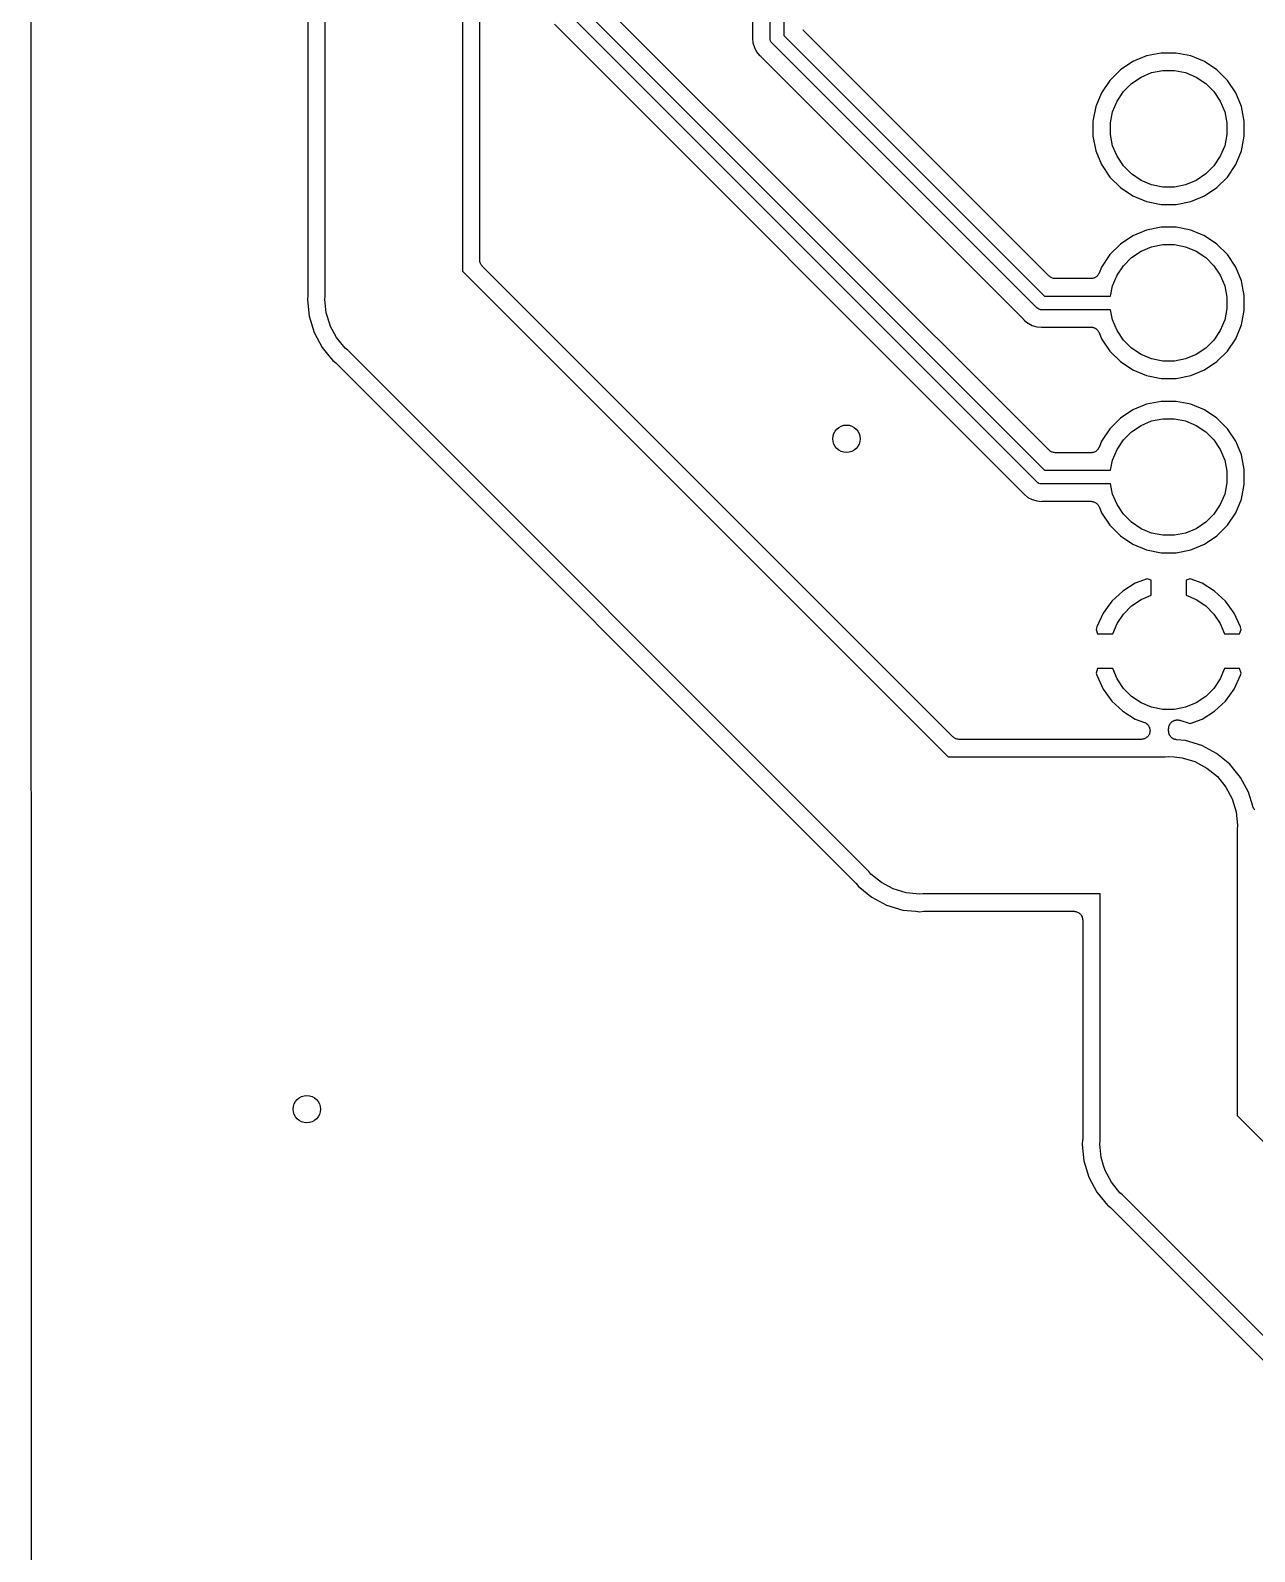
# Model space of a CAD drawing. Extents: x 49 to 143, y -158 to -38.
# Drawn here: x 49.43 to 67.29, y -135.99 to -113.81 of the extents above; entities that cross this region are included whole.
import ezdxf

# ---------------------------------------------------------------- set-up
doc = ezdxf.new("R2010")
doc.units = 0
doc.layers.add('BLACK', color=7, linetype='CONTINUOUS')

msp = doc.modelspace()

# ---------------------------------------------------------------- linework, layer by layer
at = {"layer": 'BLACK', "linetype": 'CONTINUOUS'}
for p, q in [((59.971, -67.3336), (59.971, -113.895)), ((60.225, -113.914), (60.225, -67.3149)), ((60.425, -67.3514), (60.425, -113.878)), ((49.4534, -147.177), (49.4349, -67.782)), ((55.737, -72.3677), (55.737, -117.315)), ((55.991, -117.157), (55.991, -72.3427)), ((53.483, -72.6022), (53.483, -117.661)), ((53.737, -117.68), (53.737, -72.5647)), ((64.2952, -119.929), (57.7042, -113.338)), ((64.1116, -120.387), (57.2458, -113.521)), ((57.413, -113.406), (64.2272, -120.22)), ((57.0794, -113.714), (63.9188, -120.553)), ((60.715, -113.808), (60.7076, -113.799)), ((60.7159, -113.809), (60.715, -113.808)), ((60.7162, -113.81), (60.7159, -113.809)), ((60.7159, -113.809), (60.7159, -113.809)), ((60.7159, -113.809), (60.7159, -113.809)), ((62.1149, -115.208), (60.7162, -113.81)), ((59.9704, -113.908), (59.9693, -113.919)), ((59.9693, -113.919), (59.9761, -113.988)), ((59.971, -113.897), (59.9704, -113.902)), ((59.9704, -113.902), (59.9704, -113.908)), ((59.971, -113.895), (59.971, -113.897)), ((59.9761, -113.988), (59.9964, -114.055)), ((60.2245, -113.919), (60.225, -113.914)), ((60.2264, -113.939), (60.2245, -113.919)), ((60.2319, -113.957), (60.2264, -113.939)), ((60.2322, -113.957), (60.2319, -113.957)), ((60.2415, -113.975), (60.2322, -113.957)), ((60.2539, -113.99), (60.2415, -113.975)), ((60.2578, -113.993), (60.2539, -113.99)), ((64.1116, -117.847), (60.2578, -113.993)), ((60.425, -113.878), (64.2272, -117.68)), ((59.9964, -114.055), (60.0292, -114.117)), ((60.0292, -114.117), (60.0735, -114.171)), ((60.0735, -114.171), (60.0822, -114.178)), ((60.0822, -114.178), (60.0835, -114.179)), ((60.0835, -114.179), (60.0873, -114.183)), ((60.0873, -114.183), (60.0914, -114.186)), ((60.0914, -114.186), (63.9188, -118.013)), ((65.718, -114.178), (65.5171, -114.261)), ((65.9313, -114.136), (65.718, -114.178)), ((66.1487, -114.136), (65.9313, -114.136)), ((66.362, -114.178), (66.1487, -114.136)), ((66.5629, -114.261), (66.362, -114.178)), ((65.3362, -114.382), (65.1825, -114.536)), ((65.5171, -114.261), (65.3362, -114.382)), ((65.6374, -114.487), (65.7921, -114.422)), ((65.7921, -114.422), (65.9563, -114.39)), ((65.9563, -114.39), (66.1237, -114.39)), ((66.1237, -114.39), (66.2879, -114.422)), ((66.2879, -114.422), (66.4426, -114.487)), ((66.7438, -114.382), (66.5629, -114.261)), ((66.8975, -114.536), (66.7438, -114.382)), ((65.1825, -114.536), (65.0616, -114.717)), ((65.2867, -114.837), (65.3798, -114.698)), ((65.3798, -114.698), (65.4982, -114.58)), ((65.4982, -114.58), (65.6374, -114.487)), ((66.4426, -114.487), (66.5818, -114.58)), ((66.5818, -114.58), (66.7002, -114.698)), ((66.7002, -114.698), (66.7933, -114.837)), ((67.0184, -114.717), (66.8975, -114.536)), ((64.9784, -114.918), (64.936, -115.131)), ((65.0616, -114.717), (64.9784, -114.918)), ((65.2227, -114.992), (65.2867, -114.837)), ((66.7933, -114.837), (66.8573, -114.992)), ((67.1016, -114.918), (67.0184, -114.717)), ((67.144, -115.131), (67.1016, -114.918)), ((64.936, -115.131), (64.936, -115.349)), ((65.19, -115.156), (65.2227, -114.992)), ((66.8573, -114.992), (66.89, -115.156)), ((67.144, -115.349), (67.144, -115.131)), ((62.115, -115.208), (62.1149, -115.208)), ((64.2952, -117.389), (62.115, -115.208)), ((64.936, -115.349), (64.9784, -115.562)), ((65.19, -115.324), (65.19, -115.156)), ((65.2227, -115.488), (65.19, -115.324)), ((66.89, -115.324), (66.8573, -115.488)), ((66.89, -115.156), (66.89, -115.324)), ((67.1016, -115.562), (67.144, -115.349)), ((64.9784, -115.562), (65.0616, -115.763)), ((65.2867, -115.642), (65.2227, -115.488)), ((66.8573, -115.488), (66.7933, -115.642)), ((67.0184, -115.763), (67.1016, -115.562)), ((65.0616, -115.763), (65.1825, -115.944)), ((65.3798, -115.782), (65.2867, -115.642)), ((65.4982, -115.9), (65.3798, -115.782)), ((66.7002, -115.782), (66.5818, -115.9)), ((66.7933, -115.642), (66.7002, -115.782)), ((66.8975, -115.944), (67.0184, -115.763)), ((65.1825, -115.944), (65.3362, -116.097)), ((65.6374, -115.993), (65.4982, -115.9)), ((65.7921, -116.057), (65.6374, -115.993)), ((66.4426, -115.993), (66.2879, -116.057)), ((66.5818, -115.9), (66.4426, -115.993)), ((66.7438, -116.097), (66.8975, -115.944)), ((65.3362, -116.097), (65.5171, -116.218)), ((65.5171, -116.218), (65.718, -116.301)), ((65.9563, -116.09), (65.7921, -116.057)), ((66.1237, -116.09), (65.9563, -116.09)), ((66.2879, -116.057), (66.1237, -116.09)), ((66.362, -116.301), (66.5629, -116.218)), ((66.5629, -116.218), (66.7438, -116.097)), ((65.718, -116.301), (65.9313, -116.344)), ((65.9313, -116.344), (66.1487, -116.344)), ((66.1487, -116.344), (66.362, -116.301)), ((65.9313, -116.676), (65.718, -116.718)), ((66.1487, -116.676), (65.9313, -116.676)), ((66.362, -116.718), (66.1487, -116.676)), ((65.5171, -116.801), (65.3362, -116.922)), ((65.718, -116.718), (65.5171, -116.801)), ((66.5629, -116.801), (66.362, -116.718)), ((66.7438, -116.922), (66.5629, -116.801)), ((65.1825, -117.076), (65.0616, -117.257)), ((65.3362, -116.922), (65.1825, -117.076)), ((65.3798, -117.238), (65.4982, -117.12)), ((65.4982, -117.12), (65.6374, -117.027)), ((65.6374, -117.027), (65.7921, -116.962)), ((65.7921, -116.962), (65.9563, -116.93)), ((65.9563, -116.93), (66.1237, -116.93)), ((66.1237, -116.93), (66.2879, -116.962)), ((66.2879, -116.962), (66.4426, -117.027)), ((66.4426, -117.027), (66.5818, -117.12)), ((66.5818, -117.12), (66.7002, -117.238)), ((66.8975, -117.076), (66.7438, -116.922)), ((67.0184, -117.257), (66.8975, -117.076)), ((55.737, -117.315), (62.822, -124.4)), ((55.9921, -117.169), (55.991, -117.157)), ((55.9932, -117.18), (55.9921, -117.169)), ((55.9934, -117.181), (55.9932, -117.18)), ((55.9934, -117.182), (55.9934, -117.181)), ((55.9968, -117.193), (55.9934, -117.182)), ((56.0001, -117.204), (55.9968, -117.193)), ((56.0004, -117.205), (56.0001, -117.204)), ((56.0006, -117.205), (56.0004, -117.205)), ((56.0061, -117.216), (56.0006, -117.205)), ((56.0115, -117.226), (56.0061, -117.216)), ((56.0119, -117.227), (56.0115, -117.226)), ((56.0122, -117.227), (56.0119, -117.227)), ((56.0196, -117.236), (56.0122, -117.227)), ((56.027, -117.246), (56.0196, -117.236)), ((56.0279, -117.246), (56.027, -117.246)), ((56.0282, -117.247), (56.0279, -117.246)), ((56.0279, -117.246), (56.0279, -117.246)), ((56.0279, -117.246), (56.0279, -117.246)), ((61.414, -122.633), (56.0282, -117.247)), ((65.0177, -117.359), (65.0121, -117.37)), ((65.0235, -117.349), (65.0177, -117.359)), ((65.0239, -117.348), (65.0235, -117.349)), ((65.0241, -117.347), (65.0239, -117.348)), ((65.0239, -117.348), (65.0239, -117.348)), ((65.0239, -117.348), (65.0239, -117.348)), ((65.0616, -117.257), (65.0241, -117.347)), ((65.2867, -117.377), (65.3798, -117.238)), ((66.7002, -117.238), (66.7933, -117.377)), ((67.1016, -117.458), (67.0184, -117.257)), ((64.3043, -117.396), (64.2952, -117.389)), ((64.3133, -117.404), (64.3043, -117.396)), ((64.3139, -117.404), (64.3133, -117.404)), ((64.3144, -117.404), (64.3139, -117.404)), ((64.3247, -117.41), (64.3144, -117.404)), ((64.335, -117.416), (64.3247, -117.41)), ((64.3356, -117.416), (64.335, -117.416)), ((64.3362, -117.416), (64.3356, -117.416)), ((64.3474, -117.419), (64.3362, -117.416)), ((64.3586, -117.423), (64.3474, -117.419)), ((64.3593, -117.423), (64.3586, -117.423)), ((64.3599, -117.423), (64.3593, -117.423)), ((64.3715, -117.424), (64.3599, -117.423)), ((64.3833, -117.426), (64.3715, -117.424)), ((64.3846, -117.426), (64.3833, -117.426)), ((64.385, -117.426), (64.3846, -117.426)), ((64.3846, -117.426), (64.3846, -117.426)), ((64.3846, -117.426), (64.3846, -117.426)), ((64.9068, -117.426), (64.385, -117.426)), ((64.9186, -117.425), (64.9068, -117.426)), ((64.9304, -117.424), (64.9186, -117.425)), ((64.9309, -117.423), (64.9304, -117.424)), ((64.9315, -117.423), (64.9309, -117.423)), ((64.9428, -117.42), (64.9315, -117.423)), ((64.9542, -117.417), (64.9428, -117.42)), ((64.9547, -117.416), (64.9542, -117.417)), ((64.9552, -117.416), (64.9547, -117.416)), ((64.9657, -117.411), (64.9552, -117.416)), ((64.9762, -117.405), (64.9657, -117.411)), ((64.9766, -117.405), (64.9762, -117.405)), ((64.9771, -117.405), (64.9766, -117.405)), ((64.9863, -117.397), (64.9771, -117.405)), ((64.9955, -117.39), (64.9863, -117.397)), ((64.9959, -117.389), (64.9955, -117.39)), ((64.9963, -117.389), (64.9959, -117.389)), ((65.0039, -117.38), (64.9963, -117.389)), ((65.0115, -117.371), (65.0039, -117.38)), ((65.0117, -117.37), (65.0115, -117.371)), ((65.0121, -117.37), (65.0117, -117.37)), ((65.1932, -117.68), (65.2227, -117.532)), ((65.2227, -117.532), (65.2867, -117.377)), ((66.7933, -117.377), (66.8573, -117.532)), ((66.8573, -117.532), (66.89, -117.696)), ((67.1075, -117.488), (67.1016, -117.458)), ((67.144, -117.671), (67.1075, -117.488)), ((67.1075, -117.488), (67.1075, -117.488)), ((53.4824, -117.674), (53.4769, -117.729)), ((53.4769, -117.729), (53.4824, -117.784)), ((53.483, -117.663), (53.4824, -117.668)), ((53.4824, -117.668), (53.4824, -117.674)), ((53.4824, -117.784), (53.4824, -117.784)), ((53.4824, -117.784), (53.5011, -117.975)), ((53.483, -117.661), (53.483, -117.663)), ((53.7322, -117.729), (53.737, -117.68)), ((53.7515, -117.925), (53.7322, -117.729)), ((64.2272, -117.68), (65.1932, -117.68)), ((66.89, -117.696), (66.89, -117.864)), ((67.144, -117.889), (67.144, -117.671)), ((53.5011, -117.975), (53.5728, -118.211)), ((53.8057, -118.104), (53.7515, -117.925)), ((63.9188, -118.013), (63.92, -118.015)), ((63.92, -118.015), (63.9234, -118.019)), ((63.9234, -118.019), (63.9271, -118.023)), ((63.9271, -118.023), (63.9343, -118.031)), ((64.1147, -117.851), (64.1116, -117.847)), ((64.13, -117.863), (64.1147, -117.851)), ((64.1472, -117.873), (64.13, -117.863)), ((64.1473, -117.873), (64.1472, -117.873)), ((64.1662, -117.878), (64.1473, -117.873)), ((64.168, -117.879), (64.1662, -117.878)), ((64.1809, -117.88), (64.168, -117.879)), ((64.1858, -117.88), (64.1809, -117.88)), ((64.1809, -117.88), (64.1809, -117.88)), ((64.1907, -117.88), (64.1858, -117.88)), ((65.1932, -117.88), (64.1907, -117.88)), ((65.2227, -118.028), (65.1932, -117.88)), ((65.2867, -118.182), (65.2227, -118.028)), ((66.8573, -118.028), (66.7933, -118.182)), ((66.89, -117.864), (66.8573, -118.028)), ((67.1075, -118.072), (67.144, -117.889)), ((53.5728, -118.211), (53.6893, -118.429)), ((53.8087, -118.114), (53.8057, -118.104)), ((53.9015, -118.287), (53.8087, -118.114)), ((63.9343, -118.031), (63.9882, -118.076)), ((63.9882, -118.076), (63.9925, -118.078)), ((63.9925, -118.078), (63.9925, -118.078)), ((63.9925, -118.078), (64.0497, -118.108)), ((64.0497, -118.108), (64.1164, -118.129)), ((64.1164, -118.129), (64.1858, -118.136)), ((64.1858, -118.136), (64.197, -118.134)), ((64.197, -118.134), (64.1987, -118.134)), ((64.1987, -118.134), (64.2041, -118.134)), ((64.2041, -118.134), (64.2094, -118.134)), ((64.2094, -118.134), (64.9068, -118.134)), ((64.9068, -118.134), (64.9075, -118.134)), ((64.9075, -118.134), (64.9075, -118.134)), ((64.9075, -118.134), (64.9075, -118.134)), ((64.9075, -118.134), (64.9086, -118.134)), ((64.9086, -118.134), (64.9204, -118.135)), ((64.9204, -118.135), (64.9321, -118.136)), ((64.9321, -118.136), (64.9327, -118.137)), ((64.9327, -118.137), (64.9332, -118.137)), ((64.9332, -118.137), (64.9445, -118.14)), ((64.9445, -118.14), (64.9558, -118.144)), ((64.9558, -118.144), (64.9563, -118.144)), ((64.9563, -118.144), (64.9568, -118.144)), ((64.9568, -118.144), (64.9672, -118.15)), ((64.9672, -118.15), (64.9776, -118.155)), ((64.9776, -118.155), (64.9781, -118.156)), ((64.9781, -118.156), (64.9786, -118.156)), ((64.9786, -118.156), (64.9876, -118.164)), ((64.9876, -118.164), (64.9968, -118.171)), ((64.9968, -118.171), (64.9971, -118.172)), ((64.9971, -118.172), (64.9976, -118.172)), ((64.9976, -118.172), (65.005, -118.181)), ((65.005, -118.181), (65.0125, -118.19)), ((65.0125, -118.19), (65.0127, -118.191)), ((65.0127, -118.191), (65.0131, -118.191)), ((65.0131, -118.191), (65.0186, -118.202)), ((65.0186, -118.202), (65.0241, -118.212)), ((65.0241, -118.212), (65.0616, -118.303)), ((65.3798, -118.322), (65.2867, -118.182)), ((66.7933, -118.182), (66.7002, -118.322)), ((67.0184, -118.303), (67.1016, -118.102)), ((67.1016, -118.102), (67.1075, -118.072)), ((53.6893, -118.429), (53.7896, -118.551)), ((54.0265, -118.44), (53.9015, -118.287)), ((54.0646, -118.471), (54.0265, -118.44)), ((61.666, -126.072), (54.0646, -118.471)), ((65.0616, -118.303), (65.1825, -118.484)), ((65.4982, -118.44), (65.3798, -118.322)), ((65.6374, -118.533), (65.4982, -118.44)), ((66.5818, -118.44), (66.4426, -118.533)), ((66.7002, -118.322), (66.5818, -118.44)), ((66.8975, -118.484), (67.0184, -118.303)), ((53.7896, -118.551), (53.846, -118.62)), ((53.846, -118.62), (53.889, -118.655)), ((53.889, -118.655), (53.8904, -118.656)), ((53.8904, -118.656), (53.8941, -118.66)), ((53.8941, -118.66), (53.8983, -118.664)), ((53.8983, -118.664), (61.4731, -126.239)), ((65.1825, -118.484), (65.3362, -118.637)), ((65.3362, -118.637), (65.5171, -118.758)), ((65.7921, -118.597), (65.6374, -118.533)), ((65.9563, -118.63), (65.7921, -118.597)), ((66.1237, -118.63), (65.9563, -118.63)), ((66.2879, -118.597), (66.1237, -118.63)), ((66.4426, -118.533), (66.2879, -118.597)), ((66.5629, -118.758), (66.7438, -118.637)), ((66.7438, -118.637), (66.8975, -118.484)), ((65.5171, -118.758), (65.718, -118.841)), ((65.718, -118.841), (65.9313, -118.884)), ((65.9313, -118.884), (66.1487, -118.884)), ((66.1487, -118.884), (66.362, -118.841)), ((66.362, -118.841), (66.5629, -118.758)), ((65.5171, -119.341), (65.3362, -119.462)), ((65.718, -119.258), (65.5171, -119.341)), ((65.9313, -119.216), (65.718, -119.258)), ((66.1487, -119.216), (65.9313, -119.216)), ((66.362, -119.258), (66.1487, -119.216)), ((66.5629, -119.341), (66.362, -119.258)), ((66.7438, -119.462), (66.5629, -119.341)), ((65.3362, -119.462), (65.1825, -119.616)), ((65.4982, -119.66), (65.6374, -119.567)), ((65.6374, -119.567), (65.7921, -119.502)), ((65.7921, -119.502), (65.9563, -119.47)), ((65.9563, -119.47), (66.1237, -119.47)), ((66.1237, -119.47), (66.2879, -119.502)), ((66.2879, -119.502), (66.4426, -119.567)), ((66.4426, -119.567), (66.5818, -119.66)), ((66.8975, -119.616), (66.7438, -119.462)), ((65.0616, -119.797), (65.0241, -119.887)), ((65.1825, -119.616), (65.0616, -119.797)), ((65.2867, -119.917), (65.3798, -119.778)), ((65.3798, -119.778), (65.4982, -119.66)), ((66.5818, -119.66), (66.7002, -119.778)), ((66.7002, -119.778), (66.7933, -119.917)), ((67.0184, -119.797), (66.8975, -119.616)), ((67.1016, -119.998), (67.0184, -119.797)), ((64.3043, -119.936), (64.2952, -119.929)), ((64.3133, -119.944), (64.3043, -119.936)), ((64.3139, -119.944), (64.3133, -119.944)), ((64.3144, -119.944), (64.3139, -119.944)), ((64.3247, -119.95), (64.3144, -119.944)), ((64.335, -119.956), (64.3247, -119.95)), ((64.3356, -119.956), (64.335, -119.956)), ((64.3362, -119.956), (64.3356, -119.956)), ((64.3474, -119.959), (64.3362, -119.956)), ((64.3586, -119.963), (64.3474, -119.959)), ((64.3593, -119.963), (64.3586, -119.963)), ((64.3599, -119.963), (64.3593, -119.963)), ((64.3716, -119.964), (64.3599, -119.963)), ((64.3833, -119.966), (64.3716, -119.964)), ((64.3846, -119.966), (64.3833, -119.966)), ((64.385, -119.966), (64.3846, -119.966)), ((64.3846, -119.966), (64.3846, -119.966)), ((64.3846, -119.966), (64.3846, -119.966)), ((64.9068, -119.966), (64.385, -119.966)), ((64.9186, -119.965), (64.9068, -119.966)), ((64.9304, -119.964), (64.9186, -119.965)), ((64.9309, -119.963), (64.9304, -119.964)), ((64.9315, -119.963), (64.9309, -119.963)), ((64.9428, -119.96), (64.9315, -119.963)), ((64.9542, -119.957), (64.9428, -119.96)), ((64.9547, -119.956), (64.9542, -119.957)), ((64.9552, -119.956), (64.9547, -119.956)), ((64.9657, -119.951), (64.9552, -119.956)), ((64.9762, -119.945), (64.9657, -119.951)), ((64.9766, -119.945), (64.9762, -119.945)), ((64.9771, -119.945), (64.9766, -119.945)), ((64.9863, -119.937), (64.9771, -119.945)), ((64.9955, -119.93), (64.9863, -119.937)), ((64.9959, -119.929), (64.9955, -119.93)), ((64.9963, -119.929), (64.9959, -119.929)), ((65.0039, -119.92), (64.9963, -119.929)), ((65.0115, -119.911), (65.0039, -119.92)), ((65.0117, -119.91), (65.0115, -119.911)), ((65.0121, -119.91), (65.0117, -119.91)), ((65.0177, -119.899), (65.0121, -119.91)), ((65.0235, -119.889), (65.0177, -119.899)), ((65.0239, -119.888), (65.0235, -119.889)), ((65.0241, -119.887), (65.0239, -119.888)), ((65.0239, -119.888), (65.0239, -119.888)), ((65.0239, -119.888), (65.0239, -119.888)), ((65.2227, -120.072), (65.2867, -119.917)), ((66.7933, -119.917), (66.8573, -120.072)), ((67.144, -120.211), (67.1016, -119.998)), ((64.2272, -120.22), (65.1932, -120.22)), ((65.1932, -120.22), (65.2227, -120.072)), ((66.8573, -120.072), (66.89, -120.236)), ((66.89, -120.236), (66.89, -120.404)), ((67.144, -120.429), (67.144, -120.211)), ((64.1147, -120.391), (64.1116, -120.387)), ((64.13, -120.403), (64.1147, -120.391)), ((64.1357, -120.406), (64.13, -120.403)), ((64.1473, -120.413), (64.1357, -120.406)), ((64.1662, -120.418), (64.1473, -120.413)), ((64.168, -120.419), (64.1662, -120.418)), ((64.1809, -120.42), (64.168, -120.419)), ((64.1858, -120.42), (64.1809, -120.42)), ((64.1809, -120.42), (64.1809, -120.42)), ((64.1907, -120.42), (64.1858, -120.42)), ((65.1932, -120.42), (64.1907, -120.42)), ((65.2227, -120.568), (65.1932, -120.42)), ((66.89, -120.404), (66.8573, -120.568)), ((67.1016, -120.642), (67.144, -120.429)), ((63.9188, -120.553), (63.92, -120.555)), ((63.92, -120.555), (63.9234, -120.559)), ((63.9234, -120.559), (63.9271, -120.563)), ((63.9271, -120.563), (63.9343, -120.571)), ((63.9343, -120.571), (63.9882, -120.616)), ((63.9882, -120.616), (64.0497, -120.648)), ((64.0497, -120.648), (64.1009, -120.664)), ((64.1009, -120.664), (64.101, -120.664)), ((64.101, -120.664), (64.1164, -120.669)), ((64.1164, -120.669), (64.1858, -120.676)), ((64.1858, -120.676), (64.197, -120.674)), ((64.197, -120.674), (64.1987, -120.674)), ((64.1987, -120.674), (64.2041, -120.674)), ((64.2041, -120.674), (64.2094, -120.674)), ((64.2094, -120.674), (64.9068, -120.674)), ((64.9068, -120.674), (64.9075, -120.674)), ((64.9075, -120.674), (64.9075, -120.674)), ((64.9075, -120.674), (64.9075, -120.674)), ((64.9075, -120.674), (64.9086, -120.674)), ((64.9086, -120.674), (64.9204, -120.675)), ((64.9204, -120.675), (64.9321, -120.676)), ((64.9321, -120.676), (64.9327, -120.677)), ((64.9327, -120.677), (64.9332, -120.677)), ((64.9332, -120.677), (64.9445, -120.68)), ((64.9445, -120.68), (64.9558, -120.684)), ((64.9558, -120.684), (64.9563, -120.684)), ((64.9563, -120.684), (64.9568, -120.684)), ((64.9568, -120.684), (64.9672, -120.69)), ((64.9672, -120.69), (64.9776, -120.695)), ((65.2867, -120.722), (65.2227, -120.568)), ((66.8573, -120.568), (66.7933, -120.722)), ((67.0184, -120.843), (67.1016, -120.642)), ((64.9776, -120.695), (64.9781, -120.696)), ((64.9781, -120.696), (64.9786, -120.696)), ((64.9786, -120.696), (64.9876, -120.704)), ((64.9876, -120.704), (64.9968, -120.711)), ((64.9968, -120.711), (64.9971, -120.712)), ((64.9971, -120.712), (64.9976, -120.712)), ((64.9976, -120.712), (65.005, -120.721)), ((65.005, -120.721), (65.0125, -120.73)), ((65.0125, -120.73), (65.0127, -120.731)), ((65.0127, -120.731), (65.0131, -120.731)), ((65.0131, -120.731), (65.0186, -120.742)), ((65.0186, -120.742), (65.0241, -120.752)), ((65.0241, -120.752), (65.0616, -120.843)), ((65.0616, -120.843), (65.1825, -121.024)), ((65.3798, -120.862), (65.2867, -120.722)), ((65.4982, -120.98), (65.3798, -120.862)), ((66.7002, -120.862), (66.5818, -120.98)), ((66.7933, -120.722), (66.7002, -120.862)), ((66.8975, -121.024), (67.0184, -120.843)), ((65.1825, -121.024), (65.3362, -121.177)), ((65.6374, -121.073), (65.4982, -120.98)), ((65.7921, -121.137), (65.6374, -121.073)), ((66.4426, -121.073), (66.2879, -121.137)), ((66.5818, -120.98), (66.4426, -121.073)), ((66.7438, -121.177), (66.8975, -121.024)), ((65.3362, -121.177), (65.5171, -121.298)), ((65.5171, -121.298), (65.718, -121.381)), ((65.9563, -121.17), (65.7921, -121.137)), ((66.1237, -121.17), (65.9563, -121.17)), ((66.2879, -121.137), (66.1237, -121.17)), ((66.362, -121.381), (66.5629, -121.298)), ((66.5629, -121.298), (66.7438, -121.177)), ((65.718, -121.381), (65.9313, -121.424)), ((65.9313, -121.424), (66.1487, -121.424)), ((66.1487, -121.424), (66.362, -121.381)), ((65.3695, -121.984), (65.2114, -122.131)), ((65.5533, -121.87), (65.3695, -121.984)), ((65.7265, -121.805), (65.5533, -121.87)), ((65.786, -121.824), (65.7265, -121.805)), ((65.786, -122.045), (65.786, -121.824)), ((66.3535, -121.805), (66.294, -121.824)), ((66.294, -121.824), (66.294, -122.045)), ((66.5267, -121.87), (66.3535, -121.805)), ((66.7105, -121.984), (66.5267, -121.87)), ((66.8686, -122.131), (66.7105, -121.984)), ((65.2114, -122.131), (65.0852, -122.307)), ((65.3798, -122.318), (65.4982, -122.2)), ((65.4982, -122.2), (65.6374, -122.107)), ((65.6374, -122.107), (65.786, -122.045)), ((66.294, -122.045), (66.4426, -122.107)), ((66.4426, -122.107), (66.5818, -122.2)), ((66.5818, -122.2), (66.7002, -122.318)), ((66.9948, -122.307), (66.8686, -122.131)), ((65.0852, -122.307), (64.994, -122.507)), ((65.2252, -122.606), (65.2867, -122.457)), ((65.2867, -122.457), (65.3798, -122.318)), ((66.7002, -122.318), (66.7933, -122.457)), ((66.7933, -122.457), (66.8548, -122.606)), ((67.086, -122.507), (66.9948, -122.307)), ((62.89, -124.109), (61.414, -122.633)), ((64.994, -122.507), (64.9835, -122.542)), ((64.9835, -122.542), (65.004, -122.606)), ((65.004, -122.606), (65.2252, -122.606)), ((66.8548, -122.606), (67.076, -122.606)), ((67.076, -122.606), (67.0965, -122.542)), ((67.0965, -122.542), (67.086, -122.507)), ((65.004, -123.114), (64.9835, -123.178)), ((65.2252, -123.114), (65.004, -123.114)), ((65.2867, -123.262), (65.2252, -123.114)), ((66.8548, -123.114), (66.7933, -123.262)), ((67.076, -123.114), (66.8548, -123.114)), ((67.0965, -123.178), (67.076, -123.114)), ((64.9835, -123.178), (64.994, -123.212)), ((64.994, -123.212), (65.0852, -123.413)), ((65.3798, -123.402), (65.2867, -123.262)), ((66.7933, -123.262), (66.7002, -123.402)), ((66.9948, -123.413), (67.086, -123.212)), ((67.086, -123.212), (67.0965, -123.178)), ((65.0852, -123.413), (65.2114, -123.588)), ((65.4982, -123.52), (65.3798, -123.402)), ((65.6374, -123.613), (65.4982, -123.52)), ((66.5818, -123.52), (66.4426, -123.613)), ((66.7002, -123.402), (66.5818, -123.52)), ((66.8686, -123.588), (66.9948, -123.413)), ((65.2114, -123.588), (65.3695, -123.736)), ((65.3695, -123.736), (65.5533, -123.85)), ((65.7921, -123.677), (65.6374, -123.613)), ((65.9563, -123.71), (65.7921, -123.677)), ((66.1237, -123.71), (65.9563, -123.71)), ((66.2879, -123.677), (66.1237, -123.71)), ((66.4426, -123.613), (66.2879, -123.677)), ((66.5267, -123.85), (66.7105, -123.736)), ((66.7105, -123.736), (66.8686, -123.588)), ((65.5533, -123.85), (65.6862, -123.9)), ((65.6862, -123.9), (65.6879, -123.901)), ((65.6879, -123.901), (65.6897, -123.901)), ((65.6897, -123.901), (65.6917, -123.902)), ((65.6917, -123.902), (65.7007, -123.907)), ((65.7007, -123.907), (65.71, -123.912)), ((65.71, -123.912), (65.7116, -123.913)), ((65.7116, -123.913), (65.7134, -123.914)), ((65.7134, -123.914), (65.7213, -123.921)), ((65.7213, -123.921), (65.7295, -123.927)), ((65.7295, -123.927), (65.7308, -123.929)), ((65.7308, -123.929), (65.7324, -123.93)), ((65.7324, -123.93), (65.7389, -123.938)), ((65.7389, -123.938), (65.7456, -123.946)), ((65.7456, -123.946), (65.7466, -123.948)), ((65.7466, -123.948), (65.7479, -123.949)), ((65.7479, -123.949), (65.7527, -123.958)), ((65.7527, -123.958), (65.7578, -123.967)), ((65.7578, -123.967), (65.7585, -123.969)), ((65.7585, -123.969), (65.7594, -123.971)), ((65.7594, -123.971), (65.7623, -123.981)), ((65.7623, -123.981), (65.7656, -123.991)), ((65.7656, -123.991), (65.7658, -123.993)), ((65.7658, -123.993), (65.7664, -123.995)), ((65.7664, -123.995), (65.7673, -124.005)), ((65.7673, -124.005), (65.7686, -124.016)), ((65.7686, -124.016), (65.7685, -124.018)), ((65.7685, -124.018), (65.7687, -124.02)), ((66.04, -123.987), (66.0408, -123.981)), ((66.04, -123.989), (66.04, -123.987)), ((66.04, -124.025), (66.04, -123.989)), ((66.0408, -123.981), (66.0409, -123.974)), ((66.0409, -123.974), (66.0421, -123.968)), ((66.0421, -123.968), (66.0428, -123.963)), ((66.0428, -123.963), (66.0448, -123.956)), ((66.0448, -123.956), (66.0462, -123.95)), ((66.0462, -123.95), (66.0485, -123.944)), ((66.0485, -123.944), (66.0503, -123.939)), ((66.0503, -123.939), (66.0535, -123.933)), ((66.0535, -123.933), (66.0562, -123.927)), ((66.0562, -123.927), (66.0594, -123.922)), ((66.0594, -123.922), (66.0622, -123.917)), ((66.0622, -123.917), (66.0665, -123.912)), ((66.0665, -123.912), (66.0703, -123.907)), ((66.0703, -123.907), (66.0744, -123.903)), ((66.0744, -123.903), (66.0781, -123.898)), ((66.0781, -123.898), (66.0833, -123.894)), ((66.0833, -123.894), (66.0881, -123.889)), ((66.0881, -123.889), (66.093, -123.886)), ((66.093, -123.886), (66.0975, -123.883)), ((66.0975, -123.883), (66.1034, -123.88)), ((66.1034, -123.88), (66.109, -123.876)), ((66.109, -123.876), (66.1143, -123.874)), ((66.1143, -123.874), (66.1194, -123.871)), ((66.1194, -123.871), (66.1258, -123.869)), ((66.1258, -123.869), (66.132, -123.867)), ((66.132, -123.867), (66.1377, -123.866)), ((66.1377, -123.866), (66.1432, -123.864)), ((66.1432, -123.864), (66.1498, -123.864)), ((66.1498, -123.864), (66.1564, -123.862)), ((66.1564, -123.862), (66.1621, -123.863)), ((66.1621, -123.863), (66.1679, -123.862)), ((66.1679, -123.862), (66.1745, -123.863)), ((66.1745, -123.863), (66.1812, -123.863)), ((66.1812, -123.863), (66.1868, -123.864)), ((66.1868, -123.864), (66.1925, -123.865)), ((66.1925, -123.865), (66.1989, -123.867)), ((66.1989, -123.867), (66.2054, -123.868)), ((66.2054, -123.868), (66.3535, -123.915)), ((66.3535, -123.915), (66.5267, -123.85)), ((62.8991, -124.116), (62.89, -124.109)), ((62.9081, -124.124), (62.8991, -124.116)), ((62.9087, -124.124), (62.9081, -124.124)), ((62.9092, -124.124), (62.9087, -124.124)), ((62.9195, -124.13), (62.9092, -124.124)), ((62.9298, -124.136), (62.9195, -124.13)), ((62.9304, -124.136), (62.9298, -124.136)), ((62.931, -124.136), (62.9304, -124.136)), ((62.9422, -124.139), (62.931, -124.136)), ((62.9534, -124.143), (62.9422, -124.139)), ((62.9541, -124.143), (62.9534, -124.143)), ((62.9547, -124.143), (62.9541, -124.143)), ((62.9664, -124.144), (62.9547, -124.143)), ((62.9781, -124.146), (62.9664, -124.144)), ((62.9794, -124.146), (62.9781, -124.146)), ((62.9798, -124.146), (62.9794, -124.146)), ((62.9794, -124.146), (62.9794, -124.146)), ((62.9794, -124.146), (62.9794, -124.146)), ((65.6417, -124.146), (62.9798, -124.146)), ((65.6437, -124.146), (65.6417, -124.146)), ((65.6458, -124.146), (65.6437, -124.146)), ((65.656, -124.144), (65.6458, -124.146)), ((65.6663, -124.143), (65.656, -124.144)), ((65.6683, -124.143), (65.6663, -124.143)), ((65.6703, -124.143), (65.6683, -124.143)), ((65.6801, -124.139), (65.6703, -124.143)), ((65.6901, -124.136), (65.6801, -124.139)), ((65.6919, -124.135), (65.6901, -124.136)), ((65.6938, -124.135), (65.6919, -124.135)), ((65.7028, -124.129), (65.6938, -124.135)), ((65.7119, -124.125), (65.7028, -124.129)), ((65.7135, -124.123), (65.7119, -124.125)), ((65.7153, -124.122), (65.7135, -124.123)), ((65.7231, -124.115), (65.7153, -124.122)), ((65.7311, -124.109), (65.7231, -124.115)), ((65.7325, -124.107), (65.7311, -124.109)), ((65.734, -124.106), (65.7325, -124.107)), ((65.7404, -124.098), (65.734, -124.106)), ((65.7469, -124.09), (65.7404, -124.098)), ((65.7479, -124.088), (65.7469, -124.09)), ((65.7492, -124.086), (65.7479, -124.088)), ((65.7538, -124.077), (65.7492, -124.086)), ((65.7587, -124.068), (65.7538, -124.077)), ((65.7593, -124.066), (65.7587, -124.068)), ((65.7603, -124.064), (65.7593, -124.066)), ((65.763, -124.054), (65.7603, -124.064)), ((65.7661, -124.044), (65.763, -124.054)), ((65.7663, -124.042), (65.7661, -124.044)), ((65.7668, -124.04), (65.7663, -124.042)), ((65.7676, -124.03), (65.7668, -124.04)), ((65.7687, -124.02), (65.7676, -124.03)), ((66.0406, -124.03), (66.04, -124.025)), ((66.0405, -124.036), (66.0406, -124.03)), ((66.0418, -124.043), (66.0405, -124.036)), ((66.0424, -124.049), (66.0418, -124.043)), ((66.0441, -124.055), (66.0424, -124.049)), ((66.0452, -124.06), (66.0441, -124.055)), ((66.0477, -124.067), (66.0452, -124.06)), ((66.0496, -124.073), (66.0477, -124.067)), ((66.0523, -124.078), (66.0496, -124.073)), ((66.0544, -124.083), (66.0523, -124.078)), ((66.0581, -124.089), (66.0544, -124.083)), ((66.0612, -124.095), (66.0581, -124.089)), ((66.0649, -124.099), (66.0612, -124.095)), ((66.068, -124.104), (66.0649, -124.099)), ((66.0727, -124.109), (66.068, -124.104)), ((66.0769, -124.114), (66.0727, -124.109)), ((66.0813, -124.118), (66.0769, -124.114)), ((66.0853, -124.122), (66.0813, -124.118)), ((66.0908, -124.126), (66.0853, -124.122)), ((66.096, -124.13), (66.0908, -124.126)), ((66.101, -124.133), (66.096, -124.13)), ((66.1058, -124.136), (66.101, -124.133)), ((66.1119, -124.139), (66.1058, -124.136)), ((66.1178, -124.142), (66.1119, -124.139)), ((66.1233, -124.143), (66.1178, -124.142)), ((66.1285, -124.146), (66.1233, -124.143)), ((66.1351, -124.147), (66.1285, -124.146)), ((66.1415, -124.149), (66.1351, -124.147)), ((66.1472, -124.15), (66.1415, -124.149)), ((66.1528, -124.151), (66.1472, -124.15)), ((66.1546, -124.151), (66.1528, -124.151)), ((66.2858, -124.164), (66.1546, -124.151)), ((66.5222, -124.236), (66.2858, -124.164)), ((66.7401, -124.352), (66.5222, -124.236)), ((62.822, -124.4), (65.9909, -124.4)), ((65.9909, -124.4), (66.04, -124.395)), ((66.04, -124.395), (66.1193, -124.403)), ((66.1193, -124.403), (66.236, -124.414)), ((66.236, -124.414), (66.4245, -124.471)), ((66.931, -124.509), (66.7401, -124.352)), ((66.4245, -124.471), (66.5983, -124.564)), ((66.5983, -124.564), (66.7505, -124.689)), ((67.0877, -124.7), (66.931, -124.509)), ((66.7505, -124.689), (66.8755, -124.842)), ((66.8755, -124.842), (66.9683, -125.015)), ((67.2042, -124.918), (67.0877, -124.7)), ((66.9683, -125.015), (67.0255, -125.204)), ((67.266, -125.122), (67.2042, -124.918)), ((67.2683, -125.127), (67.266, -125.122)), ((67.2701, -125.133), (67.2683, -125.127)), ((67.0255, -125.204), (67.0448, -125.4)), ((67.2731, -125.139), (67.2701, -125.133)), ((67.2755, -125.144), (67.2731, -125.139)), ((67.2789, -125.15), (67.2755, -125.144)), ((67.2817, -125.155), (67.2789, -125.15)), ((67.2857, -125.16), (67.2817, -125.155)), ((67.2892, -125.165), (67.2857, -125.16)), ((67.2935, -125.169), (67.2892, -125.165)), ((67.2974, -125.174), (67.2935, -125.169)), ((67.0448, -125.4), (67.04, -125.449)), ((67.04, -125.449), (67.04, -129.634)), ((61.6973, -126.11), (61.666, -126.072)), ((61.8495, -126.235), (61.6973, -126.11)), ((62.0233, -126.328), (61.8495, -126.235)), ((61.4731, -126.239), (61.4744, -126.24)), ((61.4744, -126.24), (61.4777, -126.244)), ((61.4777, -126.244), (61.4815, -126.248)), ((61.4815, -126.248), (61.5168, -126.291)), ((61.5168, -126.291), (61.5598, -126.326)), ((61.5598, -126.326), (61.5598, -126.326)), ((61.5598, -126.326), (61.6692, -126.416)), ((61.6692, -126.416), (61.6692, -126.416)), ((61.6692, -126.416), (61.7077, -126.448)), ((61.7077, -126.448), (61.9256, -126.564)), ((62.2118, -126.385), (62.0233, -126.328)), ((62.3587, -126.4), (62.2118, -126.385)), ((62.4078, -126.405), (62.3587, -126.4)), ((62.3587, -126.4), (62.3587, -126.4)), ((62.4569, -126.4), (62.4078, -126.405)), ((65.04, -126.4), (62.4569, -126.4)), ((65.04, -127.989), (65.04, -126.4)), ((61.9256, -126.564), (62.162, -126.636)), ((62.162, -126.636), (62.3524, -126.654)), ((62.3524, -126.654), (62.3524, -126.654)), ((62.3524, -126.654), (62.4078, -126.66)), ((62.4078, -126.66), (62.4632, -126.654)), ((62.4632, -126.654), (62.4649, -126.654)), ((62.4649, -126.654), (62.4703, -126.654)), ((62.4703, -126.654), (62.4756, -126.654)), ((62.4756, -126.654), (64.659, -126.654)), ((64.659, -126.654), (64.6599, -126.654)), ((64.6599, -126.654), (64.6599, -126.654)), ((64.6599, -126.654), (64.6599, -126.654)), ((64.6599, -126.654), (64.6608, -126.654)), ((64.6608, -126.654), (64.6727, -126.655)), ((64.6727, -126.655), (64.6845, -126.656)), ((64.6845, -126.656), (64.685, -126.657)), ((64.685, -126.657), (64.6854, -126.657)), ((64.6854, -126.657), (64.6968, -126.66)), ((64.6968, -126.66), (64.7082, -126.664)), ((64.7082, -126.664), (64.7086, -126.664)), ((64.7086, -126.664), (64.709, -126.664)), ((64.709, -126.664), (64.7195, -126.67)), ((64.7195, -126.67), (64.73, -126.676)), ((64.73, -126.676), (64.7304, -126.676)), ((64.7304, -126.676), (64.7308, -126.676)), ((64.7308, -126.676), (64.7399, -126.684)), ((64.7399, -126.684), (64.7491, -126.691)), ((64.7491, -126.691), (64.7494, -126.692)), ((64.7494, -126.692), (64.7497, -126.692)), ((64.7497, -126.692), (64.7572, -126.701)), ((64.7572, -126.701), (64.7648, -126.711)), ((64.7648, -126.711), (64.765, -126.711)), ((64.765, -126.711), (64.7653, -126.711)), ((64.7653, -126.711), (64.7708, -126.722)), ((64.7708, -126.722), (64.7764, -126.732)), ((64.7764, -126.732), (64.7765, -126.733)), ((64.7765, -126.733), (64.7768, -126.733)), ((64.7768, -126.733), (64.7801, -126.745)), ((64.7801, -126.745), (64.7836, -126.756)), ((64.7836, -126.756), (64.7836, -126.757)), ((64.7836, -126.757), (64.7837, -126.757)), ((64.7837, -126.757), (64.7848, -126.769)), ((64.7848, -126.769), (64.786, -126.781)), ((64.786, -126.781), (64.786, -128.008)), ((64.786, -128.008), (64.786, -128.008)), ((64.786, -128.008), (64.786, -129.98)), ((65.04, -129.999), (65.04, -127.989)), ((65.04, -127.989), (65.04, -127.989)), ((67.04, -129.634), (78.7097, -141.303)), ((64.7854, -129.993), (64.7799, -130.048)), ((64.786, -129.982), (64.7854, -129.987)), ((64.7854, -129.987), (64.7854, -129.993)), ((64.786, -129.98), (64.786, -129.982)), ((65.0352, -130.048), (65.04, -129.999)), ((64.7799, -130.048), (64.7854, -130.103)), ((64.7854, -130.103), (64.7854, -130.104)), ((64.7854, -130.104), (64.8041, -130.294)), ((65.0545, -130.244), (65.0352, -130.048)), ((64.8041, -130.294), (64.8758, -130.53)), ((65.0906, -130.363), (65.0545, -130.244)), ((65.1117, -130.433), (65.0906, -130.363)), ((65.2045, -130.606), (65.1117, -130.433)), ((64.8758, -130.53), (64.9923, -130.748)), ((65.3295, -130.759), (65.2045, -130.606)), ((64.9923, -130.748), (65.149, -130.939)), ((65.3676, -130.79), (65.3295, -130.759)), ((77.359, -142.781), (65.3676, -130.79)), ((65.149, -130.939), (65.192, -130.974)), ((65.192, -130.974), (65.1934, -130.975)), ((65.1934, -130.975), (65.1971, -130.979)), ((65.1971, -130.979), (65.2013, -130.983)), ((65.2013, -130.983), (77.0678, -142.849))]:
    msp.add_line(p, q, dxfattribs=at)
at = {"layer": 'BLACK'}
for centre in [(61.341, -119.761), (53.467, -129.54)]:
    msp.add_circle(centre, 0.2, dxfattribs=at)

doc.saveas('drawing.dxf')
